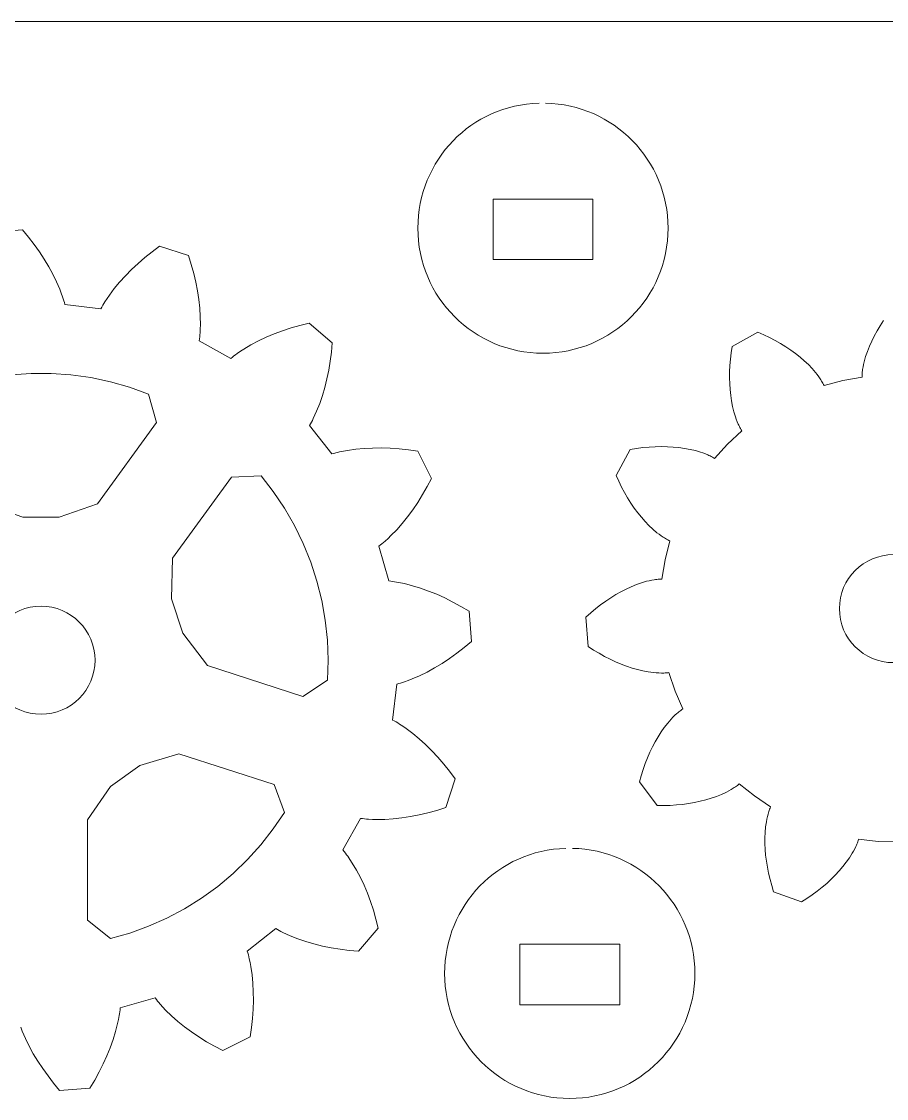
# Model space of a CAD drawing. Header units: centimetres. Extents: x -12 to 12.2, y -9.7 to 9.5.
# Drawn here: x 3.28 to 7.85, y 3.83 to 9.53 of the extents above; entities that cross this region are included whole.
import ezdxf

# ---------------------------------------------------------------- set-up
doc = ezdxf.new("R2010")
doc.units = ezdxf.units.CM
doc.header["$MEASUREMENT"] = 0
doc.layers.add('layer 1', color=7, linetype='Continuous')

msp = doc.modelspace()

# ---------------------------------------------------------------- linework, layer by layer
at = {"layer": 'layer 1', "color": 250, "lineweight": 18}
for points in [[(-11.76837, 9.52994), (-11.76837, 9.52994), (12.03219, 9.52994), (12.03219, 9.52994)], [(3.12457, 8.41516), (3.12457, 8.41516), (3.28472, 8.42777), (3.28472, 8.42777)], [(3.28472, 8.42777), (3.28472, 8.42777), (3.31655, 8.38968), (3.31655, 8.38968)], [(3.31655, 8.38968), (3.31655, 8.38968), (3.34645, 8.35114), (3.34645, 8.35114)], [(3.34645, 8.35114), (3.34645, 8.35114), (3.37437, 8.31221), (3.37437, 8.31221)], [(3.97048, 8.31228), (3.97048, 8.31228), (4.01033, 8.34189), (4.01033, 8.34189)], [(4.01033, 8.34189), (4.01033, 8.34189), (4.16311, 8.29224), (4.16311, 8.29224)], [(3.37437, 8.31221), (3.37437, 8.31221), (3.40028, 8.27293), (3.40028, 8.27293)], [(3.40028, 8.27293), (3.40028, 8.27293), (3.42413, 8.23338), (3.42413, 8.23338)], [(3.89617, 8.25045), (3.89617, 8.25045), (3.93242, 8.28179), (3.93242, 8.28179)], [(3.93242, 8.28179), (3.93242, 8.28179), (3.97048, 8.31228), (3.97048, 8.31228)], [(4.16311, 8.29224), (4.16311, 8.29224), (4.17794, 8.24488), (4.17794, 8.24488)], [(3.42413, 8.23338), (3.42413, 8.23338), (3.44585, 8.1936), (3.44585, 8.1936)], [(3.82939, 8.18541), (3.82939, 8.18541), (3.86182, 8.21831), (3.86182, 8.21831)], [(3.86182, 8.21831), (3.86182, 8.21831), (3.89617, 8.25045), (3.89617, 8.25045)], [(4.17794, 8.24488), (4.17794, 8.24488), (4.19082, 8.19783), (4.19082, 8.19783)], [(3.44585, 8.1936), (3.44585, 8.1936), (3.46537, 8.15365), (3.46537, 8.15365)], [(3.46537, 8.15365), (3.46537, 8.15365), (3.48259, 8.1136), (3.48259, 8.1136)], [(3.77068, 8.11751), (3.77068, 8.11751), (3.79899, 8.1518), (3.79899, 8.1518)], [(3.79899, 8.1518), (3.79899, 8.1518), (3.82939, 8.18541), (3.82939, 8.18541)], [(4.19082, 8.19783), (4.19082, 8.19783), (4.20172, 8.15117), (4.20172, 8.15117)], [(4.20172, 8.15117), (4.20172, 8.15117), (4.21062, 8.10497), (4.21062, 8.10497)], [(3.48259, 8.1136), (3.48259, 8.1136), (3.4903, 8.09355), (3.4903, 8.09355)], [(3.4903, 8.09355), (3.4903, 8.09355), (3.49738, 8.0735), (3.49738, 8.0735)], [(3.74458, 8.08259), (3.74458, 8.08259), (3.77068, 8.11751), (3.77068, 8.11751)], [(4.21062, 8.10497), (4.21062, 8.10497), (4.21752, 8.0593), (4.21752, 8.0593)], [(3.49738, 8.0735), (3.49738, 8.0735), (3.50068, 8.06347), (3.50068, 8.06347)], [(3.50068, 8.06347), (3.50068, 8.06347), (3.50381, 8.05346), (3.50381, 8.05346)], [(3.50381, 8.05346), (3.50381, 8.05346), (3.50676, 8.04344), (3.50676, 8.04344)], [(3.50676, 8.04344), (3.50676, 8.04344), (3.50953, 8.03343), (3.50953, 8.03343)], [(3.50953, 8.03343), (3.50953, 8.03343), (3.69967, 8.01092), (3.69967, 8.01092)], [(3.70992, 8.02906), (3.70992, 8.02906), (3.7153, 8.03807), (3.7153, 8.03807)], [(3.7153, 8.03807), (3.7153, 8.03807), (3.72084, 8.04705), (3.72084, 8.04705)], [(3.72084, 8.04705), (3.72084, 8.04705), (3.73241, 8.06489), (3.73241, 8.06489)], [(3.73241, 8.06489), (3.73241, 8.06489), (3.74458, 8.08259), (3.74458, 8.08259)], [(4.21752, 8.0593), (4.21752, 8.0593), (4.22236, 8.01424), (4.22236, 8.01424)], [(3.69967, 8.01092), (3.69967, 8.01092), (3.70471, 8.02001), (3.70471, 8.02001)], [(3.70471, 8.02001), (3.70471, 8.02001), (3.70992, 8.02906), (3.70992, 8.02906)], [(4.22236, 8.01424), (4.22236, 8.01424), (4.2251, 7.96986), (4.2251, 7.96986)], [(4.2251, 7.96986), (4.2251, 7.96986), (4.22569, 7.92626), (4.22569, 7.92626)], [(4.22569, 7.92626), (4.22569, 7.92626), (4.22514, 7.9048), (4.22514, 7.9048)], [(4.70563, 7.90952), (4.70563, 7.90952), (4.75248, 7.92312), (4.75248, 7.92312)], [(4.75248, 7.92312), (4.75248, 7.92312), (4.80061, 7.93522), (4.80061, 7.93522)], [(4.80061, 7.93522), (4.80061, 7.93522), (4.92277, 7.83089), (4.92277, 7.83089)], [(7.80422, 7.89392), (7.80422, 7.89392), (7.82059, 7.92098), (7.82059, 7.92098)], [(7.82059, 7.92098), (7.82059, 7.92098), (7.83825, 7.94787), (7.83825, 7.94787)], [(4.22227, 7.86259), (4.22227, 7.86259), (4.22117, 7.8522), (4.22117, 7.8522)], [(4.22322, 7.87304), (4.22322, 7.87304), (4.22227, 7.86259), (4.22227, 7.86259)], [(4.22401, 7.88356), (4.22401, 7.88356), (4.22322, 7.87304), (4.22322, 7.87304)], [(4.22514, 7.9048), (4.22514, 7.9048), (4.22401, 7.88356), (4.22401, 7.88356)], [(4.57358, 7.8599), (4.57358, 7.8599), (4.61612, 7.87788), (4.61612, 7.87788)], [(4.61612, 7.87788), (4.61612, 7.87788), (4.66016, 7.89443), (4.66016, 7.89443)], [(4.66016, 7.89443), (4.66016, 7.89443), (4.70563, 7.90952), (4.70563, 7.90952)], [(7.03703, 7.8113), (7.03703, 7.8113), (7.17354, 7.88668), (7.17354, 7.88668)], [(7.17354, 7.88668), (7.17354, 7.88668), (7.20505, 7.87285), (7.20505, 7.87285)], [(7.20505, 7.87285), (7.20505, 7.87285), (7.23558, 7.85822), (7.23558, 7.85822)], [(7.77551, 7.83947), (7.77551, 7.83947), (7.78918, 7.86674), (7.78918, 7.86674)], [(7.78918, 7.86674), (7.78918, 7.86674), (7.80422, 7.89392), (7.80422, 7.89392)], [(4.22117, 7.8522), (4.22117, 7.8522), (4.2199, 7.84189), (4.2199, 7.84189)], [(4.2199, 7.84189), (4.2199, 7.84189), (4.38695, 7.74834), (4.38695, 7.74834)], [(4.45587, 7.79735), (4.45587, 7.79735), (4.49335, 7.81964), (4.49335, 7.81964)], [(4.49335, 7.81964), (4.49335, 7.81964), (4.53262, 7.84048), (4.53262, 7.84048)], [(4.53262, 7.84048), (4.53262, 7.84048), (4.57358, 7.8599), (4.57358, 7.8599)], [(4.92277, 7.83089), (4.92277, 7.83089), (4.91835, 7.78145), (4.91835, 7.78145)], [(7.03195, 7.77727), (7.03195, 7.77727), (7.03703, 7.8113), (7.03703, 7.8113)], [(7.23558, 7.85822), (7.23558, 7.85822), (7.26509, 7.84283), (7.26509, 7.84283)], [(7.26509, 7.84283), (7.26509, 7.84283), (7.29357, 7.82668), (7.29357, 7.82668)], [(7.29357, 7.82668), (7.29357, 7.82668), (7.32097, 7.80982), (7.32097, 7.80982)], [(7.32097, 7.80982), (7.32097, 7.80982), (7.34727, 7.79225), (7.34727, 7.79225)], [(7.75241, 7.78484), (7.75241, 7.78484), (7.76323, 7.81216), (7.76323, 7.81216)], [(7.76323, 7.81216), (7.76323, 7.81216), (7.77551, 7.83947), (7.77551, 7.83947)], [(4.38695, 7.74834), (4.38695, 7.74834), (4.39508, 7.75481), (4.39508, 7.75481)], [(4.39508, 7.75481), (4.39508, 7.75481), (4.40336, 7.76117), (4.40336, 7.76117)], [(4.40336, 7.76117), (4.40336, 7.76117), (4.41178, 7.76744), (4.41178, 7.76744)], [(4.41178, 7.76744), (4.41178, 7.76744), (4.42034, 7.77361), (4.42034, 7.77361)], [(4.42034, 7.77361), (4.42034, 7.77361), (4.43785, 7.78567), (4.43785, 7.78567)], [(4.43785, 7.78567), (4.43785, 7.78567), (4.45587, 7.79735), (4.45587, 7.79735)], [(4.91835, 7.78145), (4.91835, 7.78145), (4.91224, 7.73306), (4.91224, 7.73306)], [(7.02807, 7.74364), (7.02807, 7.74364), (7.03195, 7.77727), (7.03195, 7.77727)], [(7.34727, 7.79225), (7.34727, 7.79225), (7.37241, 7.77401), (7.37241, 7.77401)], [(7.37241, 7.77401), (7.37241, 7.77401), (7.39635, 7.75512), (7.39635, 7.75512)], [(7.39635, 7.75512), (7.39635, 7.75512), (7.41905, 7.73559), (7.41905, 7.73559)], [(7.73541, 7.73034), (7.73541, 7.73034), (7.7431, 7.75755), (7.7431, 7.75755)], [(7.7431, 7.75755), (7.7431, 7.75755), (7.75241, 7.78484), (7.75241, 7.78484)], [(4.91224, 7.73306), (4.91224, 7.73306), (4.90445, 7.68579), (4.90445, 7.68579)], [(7.02388, 7.67776), (7.02388, 7.67776), (7.02538, 7.71046), (7.02538, 7.71046)], [(7.02538, 7.71046), (7.02538, 7.71046), (7.02807, 7.74364), (7.02807, 7.74364)], [(7.41905, 7.73559), (7.41905, 7.73559), (7.44044, 7.71543), (7.44044, 7.71543)], [(7.44044, 7.71543), (7.44044, 7.71543), (7.46044, 7.69466), (7.46044, 7.69466)], [(7.46044, 7.69466), (7.46044, 7.69466), (7.47894, 7.67328), (7.47894, 7.67328)], [(7.72635, 7.68309), (7.72635, 7.68309), (7.72725, 7.6898), (7.72725, 7.6898)], [(7.72725, 7.6898), (7.72725, 7.6898), (7.72949, 7.70327), (7.72949, 7.70327)], [(7.72949, 7.70327), (7.72949, 7.70327), (7.73222, 7.71679), (7.73222, 7.71679)], [(7.73222, 7.71679), (7.73222, 7.71679), (7.73541, 7.73034), (7.73541, 7.73034)], [(3.33035, 7.66886), (3.33035, 7.66886), (3.2248, 7.66149), (3.2248, 7.66149)], [(3.43616, 7.66886), (3.43616, 7.66886), (3.33035, 7.66886), (3.33035, 7.66886)], [(3.54171, 7.66149), (3.54171, 7.66149), (3.43616, 7.66886), (3.43616, 7.66886)], [(3.64649, 7.64678), (3.64649, 7.64678), (3.54171, 7.66149), (3.54171, 7.66149)], [(3.74999, 7.62481), (3.74999, 7.62481), (3.64649, 7.64678), (3.64649, 7.64678)], [(4.895, 7.6397), (4.895, 7.6397), (4.88389, 7.59487), (4.88389, 7.59487)], [(4.90445, 7.68579), (4.90445, 7.68579), (4.895, 7.6397), (4.895, 7.6397)], [(7.02355, 7.64558), (7.02355, 7.64558), (7.02388, 7.67776), (7.02388, 7.67776)], [(7.02442, 7.61398), (7.02442, 7.61398), (7.02355, 7.64558), (7.02355, 7.64558)], [(7.47894, 7.67328), (7.47894, 7.67328), (7.48758, 7.66236), (7.48758, 7.66236)], [(7.48758, 7.66236), (7.48758, 7.66236), (7.49578, 7.65127), (7.49578, 7.65127)], [(7.49578, 7.65127), (7.49578, 7.65127), (7.50351, 7.64002), (7.50351, 7.64002)], [(7.50351, 7.64002), (7.50351, 7.64002), (7.50718, 7.63433), (7.50718, 7.63433)], [(7.50718, 7.63433), (7.50718, 7.63433), (7.51071, 7.62859), (7.51071, 7.62859)], [(7.62278, 7.63167), (7.62278, 7.63167), (7.72429, 7.64984), (7.72429, 7.64984)], [(7.72429, 7.65644), (7.72429, 7.65644), (7.72454, 7.66307), (7.72454, 7.66307)], [(7.72429, 7.64984), (7.72429, 7.64984), (7.72429, 7.65644), (7.72429, 7.65644)], [(7.72454, 7.66307), (7.72454, 7.66307), (7.72497, 7.66972), (7.72497, 7.66972)], [(7.72497, 7.66972), (7.72497, 7.66972), (7.72558, 7.6764), (7.72558, 7.6764)], [(7.72558, 7.6764), (7.72558, 7.6764), (7.72635, 7.68309), (7.72635, 7.68309)], [(3.85171, 7.59568), (3.85171, 7.59568), (3.74999, 7.62481), (3.74999, 7.62481)], [(3.95115, 7.55954), (3.95115, 7.55954), (3.85171, 7.59568), (3.85171, 7.59568)], [(4.88389, 7.59487), (4.88389, 7.59487), (4.87112, 7.55137), (4.87112, 7.55137)], [(7.02646, 7.58298), (7.02646, 7.58298), (7.02442, 7.61398), (7.02442, 7.61398)], [(7.02969, 7.55265), (7.02969, 7.55265), (7.02646, 7.58298), (7.02646, 7.58298)], [(7.51071, 7.62859), (7.51071, 7.62859), (7.5141, 7.6228), (7.5141, 7.6228)], [(7.5141, 7.6228), (7.5141, 7.6228), (7.51731, 7.61696), (7.51731, 7.61696)], [(7.51731, 7.61696), (7.51731, 7.61696), (7.52035, 7.61106), (7.52035, 7.61106)], [(7.52035, 7.61106), (7.52035, 7.61106), (7.52315, 7.60509), (7.52315, 7.60509)], [(7.52315, 7.60509), (7.52315, 7.60509), (7.62278, 7.63167), (7.62278, 7.63167)], [(3.99316, 7.40873), (3.99316, 7.40873), (3.95115, 7.55954), (3.95115, 7.55954)], [(4.87112, 7.55137), (4.87112, 7.55137), (4.85668, 7.50932), (4.85668, 7.50932)], [(7.03413, 7.52303), (7.03413, 7.52303), (7.02969, 7.55265), (7.02969, 7.55265)], [(7.0398, 7.4942), (7.0398, 7.4942), (7.03413, 7.52303), (7.03413, 7.52303)], [(4.84053, 7.46882), (4.84053, 7.46882), (4.83181, 7.4492), (4.83181, 7.4492)], [(4.85668, 7.50932), (4.85668, 7.50932), (4.84053, 7.46882), (4.84053, 7.46882)], [(7.04672, 7.46621), (7.04672, 7.46621), (7.0398, 7.4942), (7.0398, 7.4942)], [(7.05496, 7.43917), (7.05496, 7.43917), (7.04672, 7.46621), (7.04672, 7.46621)], [(3.6816, 6.97991), (3.6816, 6.97991), (3.99316, 7.40873), (3.99316, 7.40873)], [(4.813, 7.4113), (4.813, 7.4113), (4.80801, 7.40213), (4.80801, 7.40213)], [(4.81788, 7.4206), (4.81788, 7.4206), (4.813, 7.4113), (4.813, 7.4113)], [(4.82263, 7.43001), (4.82263, 7.43001), (4.81788, 7.4206), (4.81788, 7.4206)], [(4.83181, 7.4492), (4.83181, 7.4492), (4.82263, 7.43001), (4.82263, 7.43001)], [(7.05961, 7.42603), (7.05961, 7.42603), (7.05496, 7.43917), (7.05496, 7.43917)], [(7.06462, 7.41319), (7.06462, 7.41319), (7.05961, 7.42603), (7.05961, 7.42603)], [(7.07003, 7.40065), (7.07003, 7.40065), (7.06462, 7.41319), (7.06462, 7.41319)], [(4.80801, 7.40213), (4.80801, 7.40213), (4.80289, 7.39309), (4.80289, 7.39309)], [(4.80289, 7.39309), (4.80289, 7.39309), (4.92143, 7.24272), (4.92143, 7.24272)], [(7.01356, 7.29526), (7.01356, 7.29526), (7.08913, 7.36543), (7.08913, 7.36543)], [(7.07288, 7.39451), (7.07288, 7.39451), (7.07003, 7.40065), (7.07003, 7.40065)], [(7.07586, 7.38847), (7.07586, 7.38847), (7.07288, 7.39451), (7.07288, 7.39451)], [(7.07896, 7.38252), (7.07896, 7.38252), (7.07586, 7.38847), (7.07586, 7.38847)], [(7.08219, 7.37669), (7.08219, 7.37669), (7.07896, 7.38252), (7.07896, 7.38252)], [(7.08557, 7.37098), (7.08557, 7.37098), (7.08219, 7.37669), (7.08219, 7.37669)], [(7.08913, 7.36543), (7.08913, 7.36543), (7.08557, 7.37098), (7.08557, 7.37098)], [(6.94412, 7.21904), (6.94412, 7.21904), (7.01356, 7.29526), (7.01356, 7.29526)], [(4.92143, 7.24272), (4.92143, 7.24272), (4.93142, 7.24559), (4.93142, 7.24559)], [(4.93142, 7.24559), (4.93142, 7.24559), (4.9415, 7.24831), (4.9415, 7.24831)], [(4.9415, 7.24831), (4.9415, 7.24831), (4.95168, 7.25087), (4.95168, 7.25087)], [(4.95168, 7.25087), (4.95168, 7.25087), (4.96195, 7.2533), (4.96195, 7.2533)], [(4.96195, 7.2533), (4.96195, 7.2533), (4.98274, 7.25774), (4.98274, 7.25774)], [(4.98274, 7.25774), (4.98274, 7.25774), (5.00386, 7.26164), (5.00386, 7.26164)], [(5.00386, 7.26164), (5.00386, 7.26164), (5.04701, 7.26789), (5.04701, 7.26789)], [(5.04701, 7.26789), (5.04701, 7.26789), (5.09127, 7.27212), (5.09127, 7.27212)], [(5.09127, 7.27212), (5.09127, 7.27212), (5.13654, 7.27438), (5.13654, 7.27438)], [(5.13654, 7.27438), (5.13654, 7.27438), (5.18273, 7.27472), (5.18273, 7.27472)], [(5.18273, 7.27472), (5.18273, 7.27472), (5.22975, 7.27315), (5.22975, 7.27315)], [(5.22975, 7.27315), (5.22975, 7.27315), (5.27754, 7.26968), (5.27754, 7.26968)], [(5.27754, 7.26968), (5.27754, 7.26968), (5.32601, 7.26433), (5.32601, 7.26433)], [(5.32601, 7.26433), (5.32601, 7.26433), (5.37512, 7.25709), (5.37512, 7.25709)], [(5.37512, 7.25709), (5.37512, 7.25709), (5.44805, 7.11395), (5.44805, 7.11395)], [(6.42369, 7.1297), (6.42369, 7.1297), (6.49777, 7.26692), (6.49777, 7.26692)], [(6.49777, 7.26692), (6.49777, 7.26692), (6.53175, 7.27232), (6.53175, 7.27232)], [(6.53175, 7.27232), (6.53175, 7.27232), (6.56534, 7.27652), (6.56534, 7.27652)], [(6.56534, 7.27652), (6.56534, 7.27652), (6.59849, 7.27952), (6.59849, 7.27952)], [(6.59849, 7.27952), (6.59849, 7.27952), (6.63118, 7.28133), (6.63118, 7.28133)], [(6.63118, 7.28133), (6.63118, 7.28133), (6.66335, 7.28196), (6.66335, 7.28196)], [(6.66335, 7.28196), (6.66335, 7.28196), (6.69496, 7.2814), (6.69496, 7.2814)], [(6.69496, 7.2814), (6.69496, 7.2814), (6.72598, 7.27965), (6.72598, 7.27965)], [(6.72598, 7.27965), (6.72598, 7.27965), (6.75634, 7.2767), (6.75634, 7.2767)], [(6.75634, 7.2767), (6.75634, 7.2767), (6.786, 7.27254), (6.786, 7.27254)], [(6.786, 7.27254), (6.786, 7.27254), (6.81489, 7.26715), (6.81489, 7.26715)], [(6.81489, 7.26715), (6.81489, 7.26715), (6.84294, 7.26049), (6.84294, 7.26049)], [(6.84294, 7.26049), (6.84294, 7.26049), (6.87006, 7.2525), (6.87006, 7.2525)], [(6.87006, 7.2525), (6.87006, 7.2525), (6.88323, 7.24798), (6.88323, 7.24798)], [(6.88323, 7.24798), (6.88323, 7.24798), (6.89613, 7.24309), (6.89613, 7.24309)], [(6.89613, 7.24309), (6.89613, 7.24309), (6.90871, 7.23781), (6.90871, 7.23781)], [(6.90871, 7.23781), (6.90871, 7.23781), (6.91488, 7.23501), (6.91488, 7.23501)], [(6.91488, 7.23501), (6.91488, 7.23501), (6.92095, 7.23209), (6.92095, 7.23209)], [(6.92095, 7.23209), (6.92095, 7.23209), (6.92692, 7.22904), (6.92692, 7.22904)], [(6.92692, 7.22904), (6.92692, 7.22904), (6.93279, 7.22587), (6.93279, 7.22587)], [(6.93279, 7.22587), (6.93279, 7.22587), (6.93853, 7.22254), (6.93853, 7.22254)], [(6.93853, 7.22254), (6.93853, 7.22254), (6.94412, 7.21904), (6.94412, 7.21904)], [(4.38998, 7.12042), (4.38998, 7.12042), (4.07843, 6.6916), (4.07843, 6.6916)], [(4.54638, 7.12708), (4.54638, 7.12708), (4.38998, 7.12042), (4.38998, 7.12042)], [(4.61149, 7.04367), (4.61149, 7.04367), (4.54638, 7.12708), (4.54638, 7.12708)], [(6.43781, 7.09833), (6.43781, 7.09833), (6.42369, 7.1297), (6.42369, 7.1297)], [(5.42504, 7.06997), (5.42504, 7.06997), (5.40089, 7.0276), (5.40089, 7.0276)], [(5.44805, 7.11395), (5.44805, 7.11395), (5.42504, 7.06997), (5.42504, 7.06997)], [(6.45272, 7.06794), (6.45272, 7.06794), (6.43781, 7.09833), (6.43781, 7.09833)], [(6.4684, 7.03857), (6.4684, 7.03857), (6.45272, 7.06794), (6.45272, 7.06794)], [(4.67063, 6.95593), (4.67063, 6.95593), (4.61149, 7.04367), (4.61149, 7.04367)], [(5.40089, 7.0276), (5.40089, 7.0276), (5.3756, 6.9869), (5.3756, 6.9869)], [(6.48481, 7.01024), (6.48481, 7.01024), (6.4684, 7.03857), (6.4684, 7.03857)], [(6.50194, 6.983), (6.50194, 6.983), (6.48481, 7.01024), (6.48481, 7.01024)], [(3.08491, 6.97991), (3.08491, 6.97991), (3.28796, 6.90906), (3.28796, 6.90906)], [(3.47855, 6.90906), (3.47855, 6.90906), (3.6816, 6.97991), (3.6816, 6.97991)], [(4.7235, 6.86429), (4.7235, 6.86429), (4.67063, 6.95593), (4.67063, 6.95593)], [(5.3756, 6.9869), (5.3756, 6.9869), (5.34923, 6.94793), (5.34923, 6.94793)], [(6.51975, 6.95688), (6.51975, 6.95688), (6.50194, 6.983), (6.50194, 6.983)], [(6.53823, 6.93191), (6.53823, 6.93191), (6.51975, 6.95688), (6.51975, 6.95688)], [(3.28796, 6.90906), (3.28796, 6.90906), (3.47855, 6.90906), (3.47855, 6.90906)], [(5.32181, 6.91077), (5.32181, 6.91077), (5.29337, 6.87548), (5.29337, 6.87548)], [(5.34923, 6.94793), (5.34923, 6.94793), (5.32181, 6.91077), (5.32181, 6.91077)], [(6.55735, 6.90814), (6.55735, 6.90814), (6.53823, 6.93191), (6.53823, 6.93191)], [(6.5771, 6.88563), (6.5771, 6.88563), (6.55735, 6.90814), (6.55735, 6.90814)], [(4.76987, 6.76918), (4.76987, 6.76918), (4.7235, 6.86429), (4.7235, 6.86429)], [(5.26393, 6.84216), (5.26393, 6.84216), (5.23352, 6.81092), (5.23352, 6.81092)], [(5.29337, 6.87548), (5.29337, 6.87548), (5.26393, 6.84216), (5.26393, 6.84216)], [(6.59745, 6.86443), (6.59745, 6.86443), (6.5771, 6.88563), (6.5771, 6.88563)], [(6.61841, 6.84463), (6.61841, 6.84463), (6.59745, 6.86443), (6.59745, 6.86443)], [(6.63996, 6.82633), (6.63996, 6.82633), (6.61841, 6.84463), (6.61841, 6.84463)], [(5.20213, 6.78191), (5.20213, 6.78191), (5.19413, 6.77503), (5.19413, 6.77503)], [(5.21794, 6.79612), (5.21794, 6.79612), (5.20213, 6.78191), (5.20213, 6.78191)], [(5.23352, 6.81092), (5.23352, 6.81092), (5.21794, 6.79612), (5.21794, 6.79612)], [(6.65096, 6.8178), (6.65096, 6.8178), (6.63996, 6.82633), (6.63996, 6.82633)], [(6.66213, 6.8097), (6.66213, 6.8097), (6.65096, 6.8178), (6.65096, 6.8178)], [(6.67345, 6.80208), (6.67345, 6.80208), (6.66213, 6.8097), (6.66213, 6.8097)], [(6.67918, 6.79846), (6.67918, 6.79846), (6.67345, 6.80208), (6.67345, 6.80208)], [(6.68495, 6.79498), (6.68495, 6.79498), (6.67918, 6.79846), (6.67918, 6.79846)], [(6.68293, 6.68289), (6.68293, 6.68289), (6.70857, 6.78277), (6.70857, 6.78277)], [(6.69077, 6.79165), (6.69077, 6.79165), (6.68495, 6.79498), (6.68495, 6.79498)], [(6.69664, 6.78849), (6.69664, 6.78849), (6.69077, 6.79165), (6.69077, 6.79165)], [(6.70257, 6.78552), (6.70257, 6.78552), (6.69664, 6.78849), (6.69664, 6.78849)], [(6.70857, 6.78277), (6.70857, 6.78277), (6.70257, 6.78552), (6.70257, 6.78552)], [(4.8095, 6.67107), (4.8095, 6.67107), (4.76987, 6.76918), (4.76987, 6.76918)], [(5.17795, 6.76174), (5.17795, 6.76174), (5.16976, 6.75535), (5.16976, 6.75535)], [(5.16976, 6.75535), (5.16976, 6.75535), (5.22173, 6.57107), (5.22173, 6.57107)], [(5.18607, 6.7683), (5.18607, 6.7683), (5.17795, 6.76174), (5.17795, 6.76174)], [(5.19413, 6.77503), (5.19413, 6.77503), (5.18607, 6.7683), (5.18607, 6.7683)], [(4.07843, 6.6916), (4.07843, 6.6916), (4.07378, 6.4766), (4.07378, 6.4766)], [(4.84219, 6.57045), (4.84219, 6.57045), (4.8095, 6.67107), (4.8095, 6.67107)], [(6.66572, 6.58122), (6.66572, 6.58122), (6.68293, 6.68289), (6.68293, 6.68289)], [(4.8678, 6.46778), (4.8678, 6.46778), (4.84219, 6.57045), (4.84219, 6.57045)], [(5.22173, 6.57107), (5.22173, 6.57107), (5.23205, 6.5699), (5.23205, 6.5699)], [(5.23205, 6.5699), (5.23205, 6.5699), (5.24241, 6.56854), (5.24241, 6.56854)], [(5.24241, 6.56854), (5.24241, 6.56854), (5.2528, 6.56702), (5.2528, 6.56702)], [(5.2528, 6.56702), (5.2528, 6.56702), (5.26321, 6.56533), (5.26321, 6.56533)], [(5.26321, 6.56533), (5.26321, 6.56533), (5.28412, 6.56148), (5.28412, 6.56148)], [(5.28412, 6.56148), (5.28412, 6.56148), (5.30513, 6.557), (5.30513, 6.557)], [(5.30513, 6.557), (5.30513, 6.557), (5.34738, 6.54626), (5.34738, 6.54626)], [(6.50377, 6.54074), (6.50377, 6.54074), (6.53099, 6.55183), (6.53099, 6.55183)], [(6.53099, 6.55183), (6.53099, 6.55183), (6.55819, 6.56139), (6.55819, 6.56139)], [(6.55819, 6.56139), (6.55819, 6.56139), (6.58533, 6.56934), (6.58533, 6.56934)], [(6.58533, 6.56934), (6.58533, 6.56934), (6.59885, 6.57266), (6.59885, 6.57266)], [(6.59885, 6.57266), (6.59885, 6.57266), (6.61234, 6.57552), (6.61234, 6.57552)], [(6.61234, 6.57552), (6.61234, 6.57552), (6.62578, 6.57787), (6.62578, 6.57787)], [(6.62578, 6.57787), (6.62578, 6.57787), (6.63249, 6.57885), (6.63249, 6.57885)], [(6.63249, 6.57885), (6.63249, 6.57885), (6.63918, 6.57967), (6.63918, 6.57967)], [(6.63918, 6.57967), (6.63918, 6.57967), (6.64585, 6.58035), (6.64585, 6.58035)], [(6.64585, 6.58035), (6.64585, 6.58035), (6.6525, 6.58084), (6.6525, 6.58084)], [(6.6525, 6.58084), (6.6525, 6.58084), (6.65912, 6.58115), (6.65912, 6.58115)], [(6.65912, 6.58115), (6.65912, 6.58115), (6.66572, 6.58122), (6.66572, 6.58122)], [(5.34738, 6.54626), (5.34738, 6.54626), (5.38989, 6.53323), (5.38989, 6.53323)], [(5.38989, 6.53323), (5.38989, 6.53323), (5.43258, 6.51799), (5.43258, 6.51799)], [(5.43258, 6.51799), (5.43258, 6.51799), (5.47538, 6.50063), (5.47538, 6.50063)], [(5.47538, 6.50063), (5.47538, 6.50063), (5.51822, 6.48119), (5.51822, 6.48119)], [(6.3955, 6.48236), (6.3955, 6.48236), (6.4224, 6.49898), (6.4224, 6.49898)], [(6.4224, 6.49898), (6.4224, 6.49898), (6.44944, 6.51428), (6.44944, 6.51428)], [(6.44944, 6.51428), (6.44944, 6.51428), (6.47658, 6.52821), (6.47658, 6.52821)], [(6.47658, 6.52821), (6.47658, 6.52821), (6.50377, 6.54074), (6.50377, 6.54074)], [(4.07378, 6.4766), (4.07378, 6.4766), (4.13268, 6.29533), (4.13268, 6.29533)], [(4.88619, 6.36359), (4.88619, 6.36359), (4.8678, 6.46778), (4.8678, 6.46778)], [(5.51822, 6.48119), (5.51822, 6.48119), (5.56105, 6.4597), (5.56105, 6.4597)], [(5.56105, 6.4597), (5.56105, 6.4597), (5.60379, 6.4362), (5.60379, 6.4362)], [(6.316, 6.42479), (6.316, 6.42479), (6.34227, 6.44525), (6.34227, 6.44525)], [(6.34227, 6.44525), (6.34227, 6.44525), (6.36878, 6.46445), (6.36878, 6.46445)], [(6.36878, 6.46445), (6.36878, 6.46445), (6.3955, 6.48236), (6.3955, 6.48236)], [(5.60379, 6.4362), (5.60379, 6.4362), (5.64639, 6.41072), (5.64639, 6.41072)], [(5.64639, 6.41072), (5.64639, 6.41072), (5.65899, 6.25056), (5.65899, 6.25056)], [(6.26435, 6.38019), (6.26435, 6.38019), (6.29001, 6.4031), (6.29001, 6.4031)], [(6.27621, 6.2247), (6.27621, 6.2247), (6.26435, 6.38019), (6.26435, 6.38019)], [(6.29001, 6.4031), (6.29001, 6.4031), (6.316, 6.42479), (6.316, 6.42479)], [(4.89728, 6.25836), (4.89728, 6.25836), (4.88619, 6.36359), (4.88619, 6.36359)], [(4.13268, 6.29533), (4.13268, 6.29533), (4.26282, 6.12412), (4.26282, 6.12412)], [(4.90101, 6.15262), (4.90101, 6.15262), (4.89728, 6.25836), (4.89728, 6.25836)], [(5.6209, 6.21873), (5.6209, 6.21873), (5.58236, 6.18884), (5.58236, 6.18884)], [(5.65899, 6.25056), (5.65899, 6.25056), (5.6209, 6.21873), (5.6209, 6.21873)], [(6.30505, 6.20594), (6.30505, 6.20594), (6.27621, 6.2247), (6.27621, 6.2247)], [(4.89736, 6.04687), (4.89736, 6.04687), (4.90101, 6.15262), (4.90101, 6.15262)], [(5.54343, 6.16091), (5.54343, 6.16091), (5.50416, 6.135), (5.50416, 6.135)], [(5.58236, 6.18884), (5.58236, 6.18884), (5.54343, 6.16091), (5.54343, 6.16091)], [(6.33402, 6.18844), (6.33402, 6.18844), (6.30505, 6.20594), (6.30505, 6.20594)], [(6.36309, 6.17221), (6.36309, 6.17221), (6.33402, 6.18844), (6.33402, 6.18844)], [(6.39221, 6.15726), (6.39221, 6.15726), (6.36309, 6.17221), (6.36309, 6.17221)], [(6.42134, 6.14359), (6.42134, 6.14359), (6.39221, 6.15726), (6.39221, 6.15726)], [(4.26282, 6.12412), (4.26282, 6.12412), (4.76692, 5.96033), (4.76692, 5.96033)], [(5.4646, 6.11116), (5.4646, 6.11116), (5.42482, 6.08944), (5.42482, 6.08944)], [(5.50416, 6.135), (5.50416, 6.135), (5.4646, 6.11116), (5.4646, 6.11116)], [(6.45045, 6.13125), (6.45045, 6.13125), (6.42134, 6.14359), (6.42134, 6.14359)], [(6.47949, 6.12024), (6.47949, 6.12024), (6.45045, 6.13125), (6.45045, 6.13125)], [(6.50843, 6.11058), (6.50843, 6.11058), (6.47949, 6.12024), (6.47949, 6.12024)], [(6.53721, 6.10231), (6.53721, 6.10231), (6.50843, 6.11058), (6.50843, 6.11058)], [(6.5658, 6.09548), (6.5658, 6.09548), (6.53721, 6.10231), (6.53721, 6.10231)], [(6.59413, 6.09016), (6.59413, 6.09016), (6.5658, 6.09548), (6.5658, 6.09548)], [(4.76692, 5.96033), (4.76692, 5.96033), (4.89736, 6.04687), (4.89736, 6.04687)], [(5.30472, 6.03791), (5.30472, 6.03791), (5.2947, 6.03461), (5.2947, 6.03461)], [(5.32477, 6.04499), (5.32477, 6.04499), (5.30472, 6.03791), (5.30472, 6.03791)], [(5.34482, 6.0527), (5.34482, 6.0527), (5.32477, 6.04499), (5.32477, 6.04499)], [(5.38487, 6.06992), (5.38487, 6.06992), (5.34482, 6.0527), (5.34482, 6.0527)], [(5.42482, 6.08944), (5.42482, 6.08944), (5.38487, 6.06992), (5.38487, 6.06992)], [(6.62216, 6.08642), (6.62216, 6.08642), (6.59413, 6.09016), (6.59413, 6.09016)], [(6.63603, 6.08519), (6.63603, 6.08519), (6.62216, 6.08642), (6.62216, 6.08642)], [(6.6498, 6.08441), (6.6498, 6.08441), (6.63603, 6.08519), (6.63603, 6.08519)], [(6.66345, 6.08412), (6.66345, 6.08412), (6.6498, 6.08441), (6.6498, 6.08441)], [(6.67022, 6.08417), (6.67022, 6.08417), (6.66345, 6.08412), (6.66345, 6.08412)], [(6.67695, 6.08437), (6.67695, 6.08437), (6.67022, 6.08417), (6.67022, 6.08417)], [(6.68365, 6.08471), (6.68365, 6.08471), (6.67695, 6.08437), (6.67695, 6.08437)], [(6.6903, 6.08523), (6.6903, 6.08523), (6.68365, 6.08471), (6.68365, 6.08471)], [(6.6969, 6.08593), (6.6969, 6.08593), (6.6903, 6.08523), (6.6903, 6.08523)], [(6.70343, 6.08687), (6.70343, 6.08687), (6.6969, 6.08593), (6.6969, 6.08593)], [(6.73586, 5.98899), (6.73586, 5.98899), (6.70343, 6.08687), (6.70343, 6.08687)], [(5.26465, 6.02576), (5.26465, 6.02576), (5.24215, 5.83563), (5.24215, 5.83563)], [(5.27466, 6.02853), (5.27466, 6.02853), (5.26465, 6.02576), (5.26465, 6.02576)], [(5.28468, 6.03148), (5.28468, 6.03148), (5.27466, 6.02853), (5.27466, 6.02853)], [(5.2947, 6.03461), (5.2947, 6.03461), (5.28468, 6.03148), (5.28468, 6.03148)], [(6.77634, 5.89416), (6.77634, 5.89416), (6.73586, 5.98899), (6.73586, 5.98899)], [(6.73453, 5.86049), (6.73453, 5.86049), (6.74456, 5.86975), (6.74456, 5.86975)], [(6.74456, 5.86975), (6.74456, 5.86975), (6.74967, 5.87419), (6.74967, 5.87419)], [(6.74967, 5.87419), (6.74967, 5.87419), (6.75485, 5.8785), (6.75485, 5.8785)], [(6.75485, 5.8785), (6.75485, 5.8785), (6.7601, 5.88268), (6.7601, 5.88268)], [(6.7601, 5.88268), (6.7601, 5.88268), (6.76542, 5.88669), (6.76542, 5.88669)], [(6.76542, 5.88669), (6.76542, 5.88669), (6.77083, 5.89053), (6.77083, 5.89053)], [(6.77083, 5.89053), (6.77083, 5.89053), (6.77634, 5.89416), (6.77634, 5.89416)], [(5.24215, 5.83563), (5.24215, 5.83563), (5.25123, 5.83059), (5.25123, 5.83059)], [(5.25123, 5.83059), (5.25123, 5.83059), (5.26029, 5.82538), (5.26029, 5.82538)], [(5.26029, 5.82538), (5.26029, 5.82538), (5.26929, 5.82), (5.26929, 5.82)], [(5.26929, 5.82), (5.26929, 5.82), (5.27827, 5.81445), (5.27827, 5.81445)], [(5.27827, 5.81445), (5.27827, 5.81445), (5.29611, 5.80289), (5.29611, 5.80289)], [(6.6789, 5.79658), (6.6789, 5.79658), (6.69661, 5.81934), (6.69661, 5.81934)], [(6.69661, 5.81934), (6.69661, 5.81934), (6.71514, 5.84069), (6.71514, 5.84069)], [(6.71514, 5.84069), (6.71514, 5.84069), (6.72472, 5.8508), (6.72472, 5.8508)], [(6.72472, 5.8508), (6.72472, 5.8508), (6.73453, 5.86049), (6.73453, 5.86049)], [(5.29611, 5.80289), (5.29611, 5.80289), (5.31381, 5.79071), (5.31381, 5.79071)], [(5.31381, 5.79071), (5.31381, 5.79071), (5.34873, 5.76462), (5.34873, 5.76462)], [(5.34873, 5.76462), (5.34873, 5.76462), (5.38303, 5.73631), (5.38303, 5.73631)], [(6.64589, 5.7473), (6.64589, 5.7473), (6.66199, 5.77254), (6.66199, 5.77254)], [(6.66199, 5.77254), (6.66199, 5.77254), (6.6789, 5.79658), (6.6789, 5.79658)], [(5.38303, 5.73631), (5.38303, 5.73631), (5.41664, 5.70591), (5.41664, 5.70591)], [(5.41664, 5.70591), (5.41664, 5.70591), (5.44953, 5.67348), (5.44953, 5.67348)], [(6.61612, 5.69342), (6.61612, 5.69342), (6.63059, 5.72091), (6.63059, 5.72091)], [(6.63059, 5.72091), (6.63059, 5.72091), (6.64589, 5.7473), (6.64589, 5.7473)], [(4.11124, 5.65763), (4.11124, 5.65763), (3.90532, 5.59561), (3.90532, 5.59561)], [(4.61534, 5.49384), (4.61534, 5.49384), (4.11124, 5.65763), (4.11124, 5.65763)], [(5.44953, 5.67348), (5.44953, 5.67348), (5.48167, 5.63912), (5.48167, 5.63912)], [(5.48167, 5.63912), (5.48167, 5.63912), (5.51301, 5.60288), (5.51301, 5.60288)], [(6.58968, 5.63538), (6.58968, 5.63538), (6.60247, 5.6649), (6.60247, 5.6649)], [(6.60247, 5.6649), (6.60247, 5.6649), (6.61612, 5.69342), (6.61612, 5.69342)], [(3.90532, 5.59561), (3.90532, 5.59561), (3.75113, 5.48358), (3.75113, 5.48358)], [(5.51301, 5.60288), (5.51301, 5.60288), (5.54351, 5.56482), (5.54351, 5.56482)], [(6.56671, 5.57348), (6.56671, 5.57348), (6.57775, 5.60489), (6.57775, 5.60489)], [(6.57775, 5.60489), (6.57775, 5.60489), (6.58968, 5.63538), (6.58968, 5.63538)], [(5.57311, 5.52497), (5.57311, 5.52497), (5.52347, 5.37219), (5.52347, 5.37219)], [(5.54351, 5.56482), (5.54351, 5.56482), (5.57311, 5.52497), (5.57311, 5.52497)], [(6.54738, 5.50803), (6.54738, 5.50803), (6.55658, 5.54119), (6.55658, 5.54119)], [(6.55658, 5.54119), (6.55658, 5.54119), (6.56671, 5.57348), (6.56671, 5.57348)], [(3.75113, 5.48358), (3.75113, 5.48358), (3.62851, 5.30691), (3.62851, 5.30691)], [(4.67, 5.34715), (4.67, 5.34715), (4.61534, 5.49384), (4.61534, 5.49384)], [(6.64142, 5.38364), (6.64142, 5.38364), (6.54738, 5.50803), (6.54738, 5.50803)], [(7.04319, 5.47474), (7.04319, 5.47474), (7.03155, 5.4676), (7.03155, 5.4676)], [(7.04886, 5.47844), (7.04886, 5.47844), (7.04319, 5.47474), (7.04319, 5.47474)], [(7.05442, 5.48225), (7.05442, 5.48225), (7.04886, 5.47844), (7.04886, 5.47844)], [(7.05986, 5.48616), (7.05986, 5.48616), (7.05442, 5.48225), (7.05442, 5.48225)], [(7.06518, 5.49019), (7.06518, 5.49019), (7.05986, 5.48616), (7.05986, 5.48616)], [(7.07034, 5.49435), (7.07034, 5.49435), (7.06518, 5.49019), (7.06518, 5.49019)], [(7.07534, 5.49866), (7.07534, 5.49866), (7.07034, 5.49435), (7.07034, 5.49435)], [(7.15554, 5.43385), (7.15554, 5.43385), (7.07534, 5.49866), (7.07534, 5.49866)], [(6.89847, 5.41318), (6.89847, 5.41318), (6.86891, 5.40566), (6.86891, 5.40566)], [(6.92715, 5.42179), (6.92715, 5.42179), (6.89847, 5.41318), (6.89847, 5.41318)], [(6.95489, 5.4315), (6.95489, 5.4315), (6.92715, 5.42179), (6.92715, 5.42179)], [(6.98161, 5.44234), (6.98161, 5.44234), (6.95489, 5.4315), (6.95489, 5.4315)], [(7.00721, 5.45435), (7.00721, 5.45435), (6.98161, 5.44234), (6.98161, 5.44234)], [(7.01955, 5.46081), (7.01955, 5.46081), (7.00721, 5.45435), (7.00721, 5.45435)], [(7.03155, 5.4676), (7.03155, 5.4676), (7.01955, 5.46081), (7.01955, 5.46081)], [(7.24087, 5.37596), (7.24087, 5.37596), (7.15554, 5.43385), (7.15554, 5.43385)], [(5.4761, 5.35736), (5.4761, 5.35736), (5.42905, 5.34448), (5.42905, 5.34448)], [(5.52347, 5.37219), (5.52347, 5.37219), (5.4761, 5.35736), (5.4761, 5.35736)], [(6.67582, 5.38346), (6.67582, 5.38346), (6.64142, 5.38364), (6.64142, 5.38364)], [(6.70965, 5.3844), (6.70965, 5.3844), (6.67582, 5.38346), (6.67582, 5.38346)], [(6.74289, 5.38646), (6.74289, 5.38646), (6.70965, 5.3844), (6.70965, 5.3844)], [(6.77547, 5.38962), (6.77547, 5.38962), (6.74289, 5.38646), (6.74289, 5.38646)], [(6.80736, 5.39388), (6.80736, 5.39388), (6.77547, 5.38962), (6.77547, 5.38962)], [(6.83852, 5.39923), (6.83852, 5.39923), (6.80736, 5.39388), (6.80736, 5.39388)], [(6.86891, 5.40566), (6.86891, 5.40566), (6.83852, 5.39923), (6.83852, 5.39923)], [(7.23125, 5.35117), (7.23125, 5.35117), (7.23341, 5.35752), (7.23341, 5.35752)], [(7.23341, 5.35752), (7.23341, 5.35752), (7.23572, 5.36377), (7.23572, 5.36377)], [(7.23572, 5.36377), (7.23572, 5.36377), (7.2382, 5.36992), (7.2382, 5.36992)], [(7.2382, 5.36992), (7.2382, 5.36992), (7.24087, 5.37596), (7.24087, 5.37596)], [(3.62851, 5.30691), (3.62851, 5.30691), (3.62851, 4.77686), (3.62851, 4.77686)], [(4.6108, 5.25945), (4.6108, 5.25945), (4.67, 5.34715), (4.67, 5.34715)], [(5.07312, 5.3154), (5.07312, 5.3154), (4.97956, 5.14834), (4.97956, 5.14834)], [(5.08343, 5.31413), (5.08343, 5.31413), (5.07312, 5.3154), (5.07312, 5.3154)], [(5.09381, 5.31303), (5.09381, 5.31303), (5.08343, 5.31413), (5.08343, 5.31413)], [(5.10426, 5.31208), (5.10426, 5.31208), (5.09381, 5.31303), (5.09381, 5.31303)], [(5.11479, 5.31129), (5.11479, 5.31129), (5.10426, 5.31208), (5.10426, 5.31208)], [(5.13602, 5.31016), (5.13602, 5.31016), (5.11479, 5.31129), (5.11479, 5.31129)], [(5.15749, 5.30961), (5.15749, 5.30961), (5.13602, 5.31016), (5.13602, 5.31016)], [(5.20108, 5.31019), (5.20108, 5.31019), (5.15749, 5.30961), (5.15749, 5.30961)], [(5.24546, 5.31294), (5.24546, 5.31294), (5.20108, 5.31019), (5.20108, 5.31019)], [(5.29053, 5.31778), (5.29053, 5.31778), (5.24546, 5.31294), (5.24546, 5.31294)], [(5.3362, 5.32468), (5.3362, 5.32468), (5.29053, 5.31778), (5.29053, 5.31778)], [(5.3824, 5.33358), (5.3824, 5.33358), (5.3362, 5.32468), (5.3362, 5.32468)], [(5.42905, 5.34448), (5.42905, 5.34448), (5.3824, 5.33358), (5.3824, 5.33358)], [(7.21424, 5.2699), (7.21424, 5.2699), (7.21829, 5.29789), (7.21829, 5.29789)], [(7.21829, 5.29789), (7.21829, 5.29789), (7.22088, 5.31157), (7.22088, 5.31157)], [(7.22088, 5.31157), (7.22088, 5.31157), (7.22389, 5.32503), (7.22389, 5.32503)], [(7.22389, 5.32503), (7.22389, 5.32503), (7.22733, 5.33824), (7.22733, 5.33824)], [(7.22733, 5.33824), (7.22733, 5.33824), (7.22923, 5.34474), (7.22923, 5.34474)], [(7.22923, 5.34474), (7.22923, 5.34474), (7.23125, 5.35117), (7.23125, 5.35117)], [(4.54563, 5.1761), (4.54563, 5.1761), (4.6108, 5.25945), (4.6108, 5.25945)], [(7.21042, 5.21183), (7.21042, 5.21183), (7.21164, 5.24119), (7.21164, 5.24119)], [(7.21164, 5.24119), (7.21164, 5.24119), (7.21424, 5.2699), (7.21424, 5.2699)], [(7.21052, 5.18188), (7.21052, 5.18188), (7.21042, 5.21183), (7.21042, 5.21183)], [(7.69996, 5.18601), (7.69996, 5.18601), (7.6975, 5.17977), (7.6975, 5.17977)], [(7.70225, 5.19227), (7.70225, 5.19227), (7.69996, 5.18601), (7.69996, 5.18601)], [(7.70435, 5.19857), (7.70435, 5.19857), (7.70225, 5.19227), (7.70225, 5.19227)], [(7.70622, 5.20489), (7.70622, 5.20489), (7.70435, 5.19857), (7.70435, 5.19857)], [(7.80873, 5.19373), (7.80873, 5.19373), (7.70622, 5.20489), (7.70622, 5.20489)], [(7.91182, 5.19117), (7.91182, 5.19117), (7.80873, 5.19373), (7.80873, 5.19373)], [(4.47481, 5.09749), (4.47481, 5.09749), (4.54563, 5.1761), (4.54563, 5.1761)], [(4.97956, 5.14834), (4.97956, 5.14834), (4.98603, 5.14022), (4.98603, 5.14022)], [(4.98603, 5.14022), (4.98603, 5.14022), (4.9924, 5.13194), (4.9924, 5.13194)], [(4.9924, 5.13194), (4.9924, 5.13194), (4.99866, 5.12352), (4.99866, 5.12352)], [(7.21192, 5.15141), (7.21192, 5.15141), (7.21052, 5.18188), (7.21052, 5.18188)], [(7.2146, 5.12046), (7.2146, 5.12046), (7.21192, 5.15141), (7.21192, 5.15141)], [(7.67286, 5.13078), (7.67286, 5.13078), (7.65782, 5.10685), (7.65782, 5.10685)], [(7.67975, 5.14289), (7.67975, 5.14289), (7.67286, 5.13078), (7.67286, 5.13078)], [(7.68617, 5.15509), (7.68617, 5.15509), (7.67975, 5.14289), (7.67975, 5.14289)], [(7.69211, 5.16738), (7.69211, 5.16738), (7.68617, 5.15509), (7.68617, 5.15509)], [(7.69488, 5.17357), (7.69488, 5.17357), (7.69211, 5.16738), (7.69211, 5.16738)], [(7.6975, 5.17977), (7.6975, 5.17977), (7.69488, 5.17357), (7.69488, 5.17357)], [(4.39868, 5.024), (4.39868, 5.024), (4.47481, 5.09749), (4.47481, 5.09749)], [(4.99866, 5.12352), (4.99866, 5.12352), (5.00483, 5.11496), (5.00483, 5.11496)], [(5.00483, 5.11496), (5.00483, 5.11496), (5.01689, 5.09745), (5.01689, 5.09745)], [(5.01689, 5.09745), (5.01689, 5.09745), (5.02858, 5.07943), (5.02858, 5.07943)], [(5.02858, 5.07943), (5.02858, 5.07943), (5.05086, 5.04195), (5.05086, 5.04195)], [(7.21855, 5.08909), (7.21855, 5.08909), (7.2146, 5.12046), (7.2146, 5.12046)], [(7.22374, 5.05734), (7.22374, 5.05734), (7.21855, 5.08909), (7.21855, 5.08909)], [(7.64121, 5.08328), (7.64121, 5.08328), (7.62312, 5.06012), (7.62312, 5.06012)], [(7.65782, 5.10685), (7.65782, 5.10685), (7.64121, 5.08328), (7.64121, 5.08328)], [(4.31763, 4.956), (4.31763, 4.956), (4.39868, 5.024), (4.39868, 5.024)], [(5.05086, 5.04195), (5.05086, 5.04195), (5.07171, 5.00268), (5.07171, 5.00268)], [(7.23019, 5.02524), (7.23019, 5.02524), (7.22374, 5.05734), (7.22374, 5.05734)], [(7.23788, 4.99285), (7.23788, 4.99285), (7.23019, 5.02524), (7.23019, 5.02524)], [(7.58284, 5.01506), (7.58284, 5.01506), (7.56076, 4.99321), (7.56076, 4.99321)], [(7.60364, 5.03737), (7.60364, 5.03737), (7.58284, 5.01506), (7.58284, 5.01506)], [(7.62312, 5.06012), (7.62312, 5.06012), (7.60364, 5.03737), (7.60364, 5.03737)], [(4.23203, 4.8938), (4.23203, 4.8938), (4.31763, 4.956), (4.31763, 4.956)], [(5.07171, 5.00268), (5.07171, 5.00268), (5.09112, 4.96172), (5.09112, 4.96172)], [(5.09112, 4.96172), (5.09112, 4.96172), (5.10911, 4.91918), (5.10911, 4.91918)], [(7.24682, 4.96021), (7.24682, 4.96021), (7.23788, 4.99285), (7.23788, 4.99285)], [(7.257, 4.92734), (7.257, 4.92734), (7.24682, 4.96021), (7.24682, 4.96021)], [(7.53743, 4.97187), (7.53743, 4.97187), (7.5129, 4.95104), (7.5129, 4.95104)], [(7.56076, 4.99321), (7.56076, 4.99321), (7.53743, 4.97187), (7.53743, 4.97187)], [(5.10911, 4.91918), (5.10911, 4.91918), (5.12565, 4.87514), (5.12565, 4.87514)], [(7.40337, 4.87354), (7.40337, 4.87354), (7.257, 4.92734), (7.257, 4.92734)], [(7.46036, 4.91107), (7.46036, 4.91107), (7.43241, 4.89199), (7.43241, 4.89199)], [(7.4872, 4.93076), (7.4872, 4.93076), (7.46036, 4.91107), (7.46036, 4.91107)], [(7.5129, 4.95104), (7.5129, 4.95104), (7.4872, 4.93076), (7.4872, 4.93076)], [(4.1423, 4.83773), (4.1423, 4.83773), (4.23203, 4.8938), (4.23203, 4.8938)], [(5.12565, 4.87514), (5.12565, 4.87514), (5.14074, 4.82966), (5.14074, 4.82966)], [(7.43241, 4.89199), (7.43241, 4.89199), (7.40337, 4.87354), (7.40337, 4.87354)], [(3.95224, 4.74498), (3.95224, 4.74498), (4.04889, 4.78804), (4.04889, 4.78804)], [(4.04889, 4.78804), (4.04889, 4.78804), (4.1423, 4.83773), (4.1423, 4.83773)], [(5.14074, 4.82966), (5.14074, 4.82966), (5.15434, 4.78282), (5.15434, 4.78282)], [(3.62851, 4.77686), (3.62851, 4.77686), (3.75113, 4.67955), (3.75113, 4.67955)], [(3.85283, 4.70875), (3.85283, 4.70875), (3.95224, 4.74498), (3.95224, 4.74498)], [(4.62431, 4.7324), (4.62431, 4.7324), (4.47395, 4.61387), (4.47395, 4.61387)], [(4.63336, 4.72729), (4.63336, 4.72729), (4.62431, 4.7324), (4.62431, 4.7324)], [(5.16645, 4.73468), (5.16645, 4.73468), (5.06211, 4.61253), (5.06211, 4.61253)], [(5.15434, 4.78282), (5.15434, 4.78282), (5.16645, 4.73468), (5.16645, 4.73468)], [(3.75113, 4.67955), (3.75113, 4.67955), (3.85283, 4.70875), (3.85283, 4.70875)], [(4.64252, 4.7223), (4.64252, 4.7223), (4.63336, 4.72729), (4.63336, 4.72729)], [(4.65182, 4.71742), (4.65182, 4.71742), (4.64252, 4.7223), (4.64252, 4.7223)], [(4.66124, 4.71266), (4.66124, 4.71266), (4.65182, 4.71742), (4.65182, 4.71742)], [(4.68042, 4.70349), (4.68042, 4.70349), (4.66124, 4.71266), (4.66124, 4.71266)], [(4.70005, 4.69477), (4.70005, 4.69477), (4.68042, 4.70349), (4.68042, 4.70349)], [(4.74055, 4.67862), (4.74055, 4.67862), (4.70005, 4.69477), (4.70005, 4.69477)], [(4.7826, 4.66418), (4.7826, 4.66418), (4.74055, 4.67862), (4.74055, 4.67862)], [(4.47395, 4.61387), (4.47395, 4.61387), (4.47682, 4.60388), (4.47682, 4.60388)], [(4.82609, 4.65141), (4.82609, 4.65141), (4.7826, 4.66418), (4.7826, 4.66418)], [(4.87092, 4.64029), (4.87092, 4.64029), (4.82609, 4.65141), (4.82609, 4.65141)], [(4.91701, 4.63084), (4.91701, 4.63084), (4.87092, 4.64029), (4.87092, 4.64029)], [(4.96429, 4.62306), (4.96429, 4.62306), (4.91701, 4.63084), (4.91701, 4.63084)], [(5.01268, 4.61695), (5.01268, 4.61695), (4.96429, 4.62306), (4.96429, 4.62306)], [(5.06211, 4.61253), (5.06211, 4.61253), (5.01268, 4.61695), (5.01268, 4.61695)], [(4.47682, 4.60388), (4.47682, 4.60388), (4.47953, 4.5938), (4.47953, 4.5938)], [(4.47953, 4.5938), (4.47953, 4.5938), (4.4821, 4.58362), (4.4821, 4.58362)], [(4.4821, 4.58362), (4.4821, 4.58362), (4.48453, 4.57335), (4.48453, 4.57335)], [(4.48453, 4.57335), (4.48453, 4.57335), (4.48896, 4.55256), (4.48896, 4.55256)], [(4.48896, 4.55256), (4.48896, 4.55256), (4.49287, 4.53144), (4.49287, 4.53144)], [(4.49287, 4.53144), (4.49287, 4.53144), (4.49911, 4.48829), (4.49911, 4.48829)], [(4.49911, 4.48829), (4.49911, 4.48829), (4.50334, 4.44403), (4.50334, 4.44403)], [(4.50334, 4.44403), (4.50334, 4.44403), (4.50561, 4.39876), (4.50561, 4.39876)], [(4.50561, 4.39876), (4.50561, 4.39876), (4.50594, 4.35257), (4.50594, 4.35257)], [(3.98657, 4.36553), (3.98657, 4.36553), (3.8023, 4.31356), (3.8023, 4.31356)], [(3.99296, 4.35735), (3.99296, 4.35735), (3.98657, 4.36553), (3.98657, 4.36553)], [(3.99953, 4.34923), (3.99953, 4.34923), (3.99296, 4.35735), (3.99296, 4.35735)], [(4.00625, 4.34117), (4.00625, 4.34117), (3.99953, 4.34923), (3.99953, 4.34923)], [(4.01313, 4.33317), (4.01313, 4.33317), (4.00625, 4.34117), (4.00625, 4.34117)], [(4.02734, 4.31735), (4.02734, 4.31735), (4.01313, 4.33317), (4.01313, 4.33317)], [(4.50594, 4.35257), (4.50594, 4.35257), (4.50437, 4.30555), (4.50437, 4.30555)], [(3.79656, 4.27209), (3.79656, 4.27209), (3.7927, 4.25118), (3.7927, 4.25118)], [(3.79825, 4.2825), (3.79825, 4.2825), (3.79656, 4.27209), (3.79656, 4.27209)], [(3.79977, 4.29288), (3.79977, 4.29288), (3.79825, 4.2825), (3.79825, 4.2825)], [(3.80112, 4.30324), (3.80112, 4.30324), (3.79977, 4.29288), (3.79977, 4.29288)], [(3.8023, 4.31356), (3.8023, 4.31356), (3.80112, 4.30324), (3.80112, 4.30324)], [(4.04214, 4.30178), (4.04214, 4.30178), (4.02734, 4.31735), (4.02734, 4.31735)], [(4.07338, 4.27137), (4.07338, 4.27137), (4.04214, 4.30178), (4.04214, 4.30178)], [(4.50437, 4.30555), (4.50437, 4.30555), (4.5009, 4.25776), (4.5009, 4.25776)], [(3.78822, 4.23017), (3.78822, 4.23017), (3.77748, 4.18792), (3.77748, 4.18792)], [(3.7927, 4.25118), (3.7927, 4.25118), (3.78822, 4.23017), (3.78822, 4.23017)], [(4.1067, 4.24193), (4.1067, 4.24193), (4.07338, 4.27137), (4.07338, 4.27137)], [(4.14199, 4.21349), (4.14199, 4.21349), (4.1067, 4.24193), (4.1067, 4.24193)], [(4.5009, 4.25776), (4.5009, 4.25776), (4.49555, 4.20928), (4.49555, 4.20928)], [(3.28392, 4.19048), (3.28392, 4.19048), (3.27621, 4.21053), (3.27621, 4.21053)], [(3.30114, 4.15043), (3.30114, 4.15043), (3.28392, 4.19048), (3.28392, 4.19048)], [(3.77748, 4.18792), (3.77748, 4.18792), (3.76445, 4.14541), (3.76445, 4.14541)], [(4.17916, 4.18607), (4.17916, 4.18607), (4.14199, 4.21349), (4.14199, 4.21349)], [(4.21813, 4.1597), (4.21813, 4.1597), (4.17916, 4.18607), (4.17916, 4.18607)], [(4.25882, 4.13441), (4.25882, 4.13441), (4.21813, 4.1597), (4.21813, 4.1597)], [(4.48831, 4.16018), (4.48831, 4.16018), (4.34518, 4.08724), (4.34518, 4.08724)], [(4.49555, 4.20928), (4.49555, 4.20928), (4.48831, 4.16018), (4.48831, 4.16018)], [(3.32066, 4.11048), (3.32066, 4.11048), (3.30114, 4.15043), (3.30114, 4.15043)], [(3.34238, 4.0707), (3.34238, 4.0707), (3.32066, 4.11048), (3.32066, 4.11048)], [(3.74922, 4.10272), (3.74922, 4.10272), (3.73186, 4.05991), (3.73186, 4.05991)], [(3.76445, 4.14541), (3.76445, 4.14541), (3.74922, 4.10272), (3.74922, 4.10272)], [(4.30119, 4.11025), (4.30119, 4.11025), (4.25882, 4.13441), (4.25882, 4.13441)], [(4.34518, 4.08724), (4.34518, 4.08724), (4.30119, 4.11025), (4.30119, 4.11025)], [(3.36623, 4.03114), (3.36623, 4.03114), (3.34238, 4.0707), (3.34238, 4.0707)], [(3.73186, 4.05991), (3.73186, 4.05991), (3.71241, 4.01707), (3.71241, 4.01707)], [(3.71241, 4.01707), (3.71241, 4.01707), (3.69092, 3.97425), (3.69092, 3.97425)], [(3.66742, 3.93151), (3.66742, 3.93151), (3.64194, 3.88891), (3.64194, 3.88891)], [(3.69092, 3.97425), (3.69092, 3.97425), (3.66742, 3.93151), (3.66742, 3.93151)], [(3.48179, 3.87631), (3.48179, 3.87631), (3.44995, 3.91439), (3.44995, 3.91439)], [(3.64194, 3.88891), (3.64194, 3.88891), (3.48179, 3.87631), (3.48179, 3.87631)]]:
    msp.add_open_spline(points, degree=3, dxfattribs=at)
for points, knots in [([(6.05102, 9.09838), (6.41005, 9.0911), (6.69886, 8.79778), (6.69886, 8.437), (6.69886, 8.437), (6.69886, 8.07166), (6.40269, 7.77549), (6.03734, 7.77549), (6.03734, 7.77549), (5.672, 7.77549), (5.37582, 8.07166), (5.37582, 8.437), (5.37582, 8.437), (5.37582, 8.79699), (5.65884, 9.08967), (6.01677, 9.09819)], [0, 0, 0, 0, 0.2, 0.2, 0.2, 0.2, 0.4, 0.4, 0.4, 0.4, 0.6, 0.6, 0.6, 0.6, 1, 1, 1, 1]), ([(6.30139, 8.27068), (6.30139, 8.27068), (5.77329, 8.27068), (5.77329, 8.27068), (5.77329, 8.27068), (5.77329, 8.27068), (5.77329, 8.59068), (5.77329, 8.59068), (5.77329, 8.59068), (5.77329, 8.59068), (6.30139, 8.59068), (6.30139, 8.59068), (6.30139, 8.59068), (6.30139, 8.59068), (6.30139, 8.27068), (6.30139, 8.27068)], [0, 0, 0, 0, 0.2, 0.2, 0.2, 0.2, 0.4, 0.4, 0.4, 0.4, 0.6, 0.6, 0.6, 0.6, 1, 1, 1, 1]), ([(8.17617, 6.42479), (8.17617, 6.26698), (8.04824, 6.13904), (7.89042, 6.13904), (7.89042, 6.13904), (7.73261, 6.13904), (7.60467, 6.26698), (7.60467, 6.42479), (7.60467, 6.42479), (7.60467, 6.58261), (7.73261, 6.71054), (7.89042, 6.71054), (7.89042, 6.71054), (8.04824, 6.71054), (8.17617, 6.58261), (8.17617, 6.42479)], [0, 0, 0, 0, 0.2, 0.2, 0.2, 0.2, 0.4, 0.4, 0.4, 0.4, 0.6, 0.6, 0.6, 0.6, 1, 1, 1, 1]), ([(3.66901, 6.15203), (3.66901, 5.99423), (3.54107, 5.86629), (3.38326, 5.86629), (3.38326, 5.86629), (3.22544, 5.86629), (3.09751, 5.99423), (3.09751, 6.15203), (3.09751, 6.15203), (3.09751, 6.30985), (3.22544, 6.43778), (3.38326, 6.43778), (3.38326, 6.43778), (3.54107, 6.43778), (3.66901, 6.30985), (3.66901, 6.15203)], [0, 0, 0, 0, 0.2, 0.2, 0.2, 0.2, 0.4, 0.4, 0.4, 0.4, 0.6, 0.6, 0.6, 0.6, 1, 1, 1, 1]), ([(6.19259, 5.15702), (6.55162, 5.14974), (6.84043, 4.85642), (6.84043, 4.49564), (6.84043, 4.49564), (6.84043, 4.1303), (6.54426, 3.83413), (6.17891, 3.83413), (6.17891, 3.83413), (5.81357, 3.83413), (5.51739, 4.1303), (5.51739, 4.49564), (5.51739, 4.49564), (5.51739, 4.85563), (5.80041, 5.14832), (6.15834, 5.15683)], [0, 0, 0, 0, 0.2, 0.2, 0.2, 0.2, 0.4, 0.4, 0.4, 0.4, 0.6, 0.6, 0.6, 0.6, 1, 1, 1, 1]), ([(6.44296, 4.32932), (6.44296, 4.32932), (5.91486, 4.32932), (5.91486, 4.32932), (5.91486, 4.32932), (5.91486, 4.32932), (5.91486, 4.64932), (5.91486, 4.64932), (5.91486, 4.64932), (5.91486, 4.64932), (6.44296, 4.64932), (6.44296, 4.64932), (6.44296, 4.64932), (6.44296, 4.64932), (6.44296, 4.32932), (6.44296, 4.32932)], [0, 0, 0, 0, 0.2, 0.2, 0.2, 0.2, 0.4, 0.4, 0.4, 0.4, 0.6, 0.6, 0.6, 0.6, 1, 1, 1, 1]), ([(3.36623, 4.03114), (3.36623, 4.03114), (3.39213, 3.99186), (3.39213, 3.99186), (3.39213, 3.99186), (3.39213, 3.99186), (3.44995, 3.91439), (3.44995, 3.91439)], [0, 0, 0, 0, 0.3333333, 0.3333333, 0.3333333, 0.3333333, 1, 1, 1, 1])]:
    msp.add_open_spline(points, degree=3, knots=knots, dxfattribs=at)

doc.saveas('drawing.dxf')
